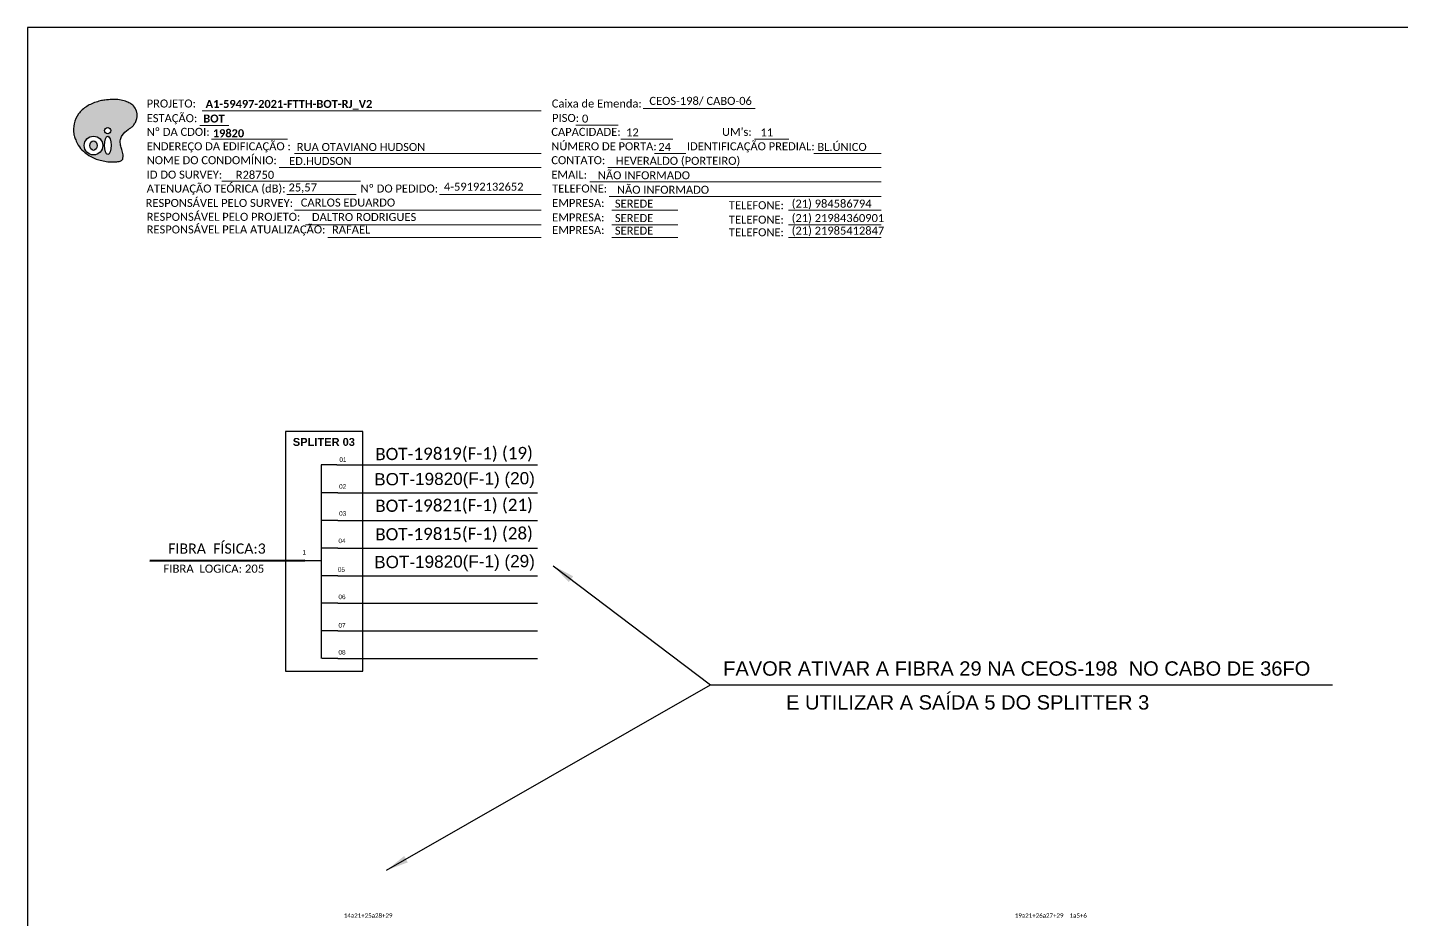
# Model space of a CAD drawing. Header units: metres. Extents: x -1286 to -445, y -500 to 94.
# Drawn here: x -1286.1 to -978.2, y -105.7 to 94.2 of the extents above; entities that cross this region are included whole.
import ezdxf
from ezdxf.enums import TextEntityAlignment as Align

# ---------------------------------------------------------------- set-up
doc = ezdxf.new("R2010")
doc.units = ezdxf.units.M
doc.styles.add('ARIAL', font='arial.ttf')
doc.styles.add('WMF-Calibri0', font='calibri.ttf')
doc.styles.add('WMF-Calibri1', font='calibrib.ttf')
doc.dimstyles.new('ISO-25', dxfattribs={"dimtxt": 2.5, "dimasz": 2.5, "dimexe": 1.25, "dimexo": 0.625, "dimtad": 1, "dimtxsty": 'Standard', "dimcen": 2.5, "dimadec": 0, "dimazin": 0, "dimtfac": 1, "dimtmove": 0, "dimatfit": 3, "dimfxl": 0, "dimarcsym": 0})

# ---------------------------------------------------------------- blocks, each defined once
blk = doc.blocks.new('OI')
h = blk.add_hatch(color=40)
edge = h.paths.add_edge_path()
edge.add_spline(control_points=[(4.35, -0.67), (3.92, -0.99), (3.26, -1.5), (2.81, -2.59), (2.9, -3.5), (3.06, -4.27), (3.31, -4.85), (3.37, -5.39), (3.4, -5.88), (3.2, -6.4), (2.54, -6.61), (1.65, -6.63), (0.55, -6.67), (-0.56, -6.42), (-1.61, -6.14), (-2.77, -5.61), (-3.92, -4.77), (-4.89, -3.7), (-5.34, -2.65), (-5.6, -1.94), (-5.85, -0.96), (-5.71, 0.47), (-5.1, 2.02), (-4.14, 3.02), (-3.3, 3.61), (-2.37, 4.16), (-1.36, 4.44), (-0.56, 4.7), (0.79, 4.85), (2.24, 4.97), (3.79, 4.57), (4.67, 4.21), (5.44, 3.65), (5.76, 2.99), (6.03, 2.21), (6.01, 1.46), (5.72, 0.64), (5.31, 0.08), (4.88, -0.38), (4.51, -0.55), (4.35, -0.67)], knot_values=[0, 0, 0, 0, 1.60434, 2.417191, 3.427595, 4.282808, 4.776746, 5.304182, 5.888771, 6.258406, 6.858137, 7.79129, 8.986195, 10.124242, 11.187857, 12.242908, 13.953784, 15.414161, 16.515391, 17.349188, 17.675853, 19.552021, 21.515531, 22.568638, 23.63245, 24.621084, 25.782718, 26.745347, 27.142653, 29.870543, 31.004649, 31.921532, 32.709589, 33.801391, 34.042471, 35.192333, 35.971461, 36.628871, 37.254359, 37.836911, 37.836911, 37.836911, 37.836911], degree=3, periodic=0)
h.paths.add_polyline_path([(1.13, -0.87, -1), (-0.04, -0.87, -1)], flags=16)
edge = h.paths.add_edge_path(flags=16)
edge.add_ellipse((0.56, -3.59), major_axis=(-0.02, 1.71), ratio=0.361305, start_angle=0, end_angle=360)
h.paths.add_polyline_path([(-0.36, -3.62, -1), (-3.8, -3.62, -1)], flags=16)
edge = h.paths.add_edge_path(flags=0)
edge.add_ellipse((-2.08, -3.62), major_axis=(0, 0.885), ratio=0.758294, start_angle=0, end_angle=360)
at = {"color": 40}
for centre, radius in [((-2.08, -3.62), 1.72), ((0.54, -0.87), 0.587)]:
    blk.add_circle(centre, radius, dxfattribs=at)
blk.add_ellipse((0.56, -3.59), major_axis=(-0.02, 1.71), ratio=0.361305, dxfattribs=at)
blk.add_ellipse((-2.08, -3.62), major_axis=(0, 0.885), ratio=0.758294, start_param=-3.141592653589792, end_param=3.141592653589792, dxfattribs=at)
at = {"color": 40, "start_tangent": (-0.800898, -0.598801), "end_tangent": (-0.800898, -0.598801)}
blk.add_spline([(4.35, -0.67), (3.2, -1.78), (2.9, -2.54), (2.92, -3.55), (3.12, -4.38), (3.28, -4.85), (3.37, -5.37), (3.35, -5.95), (3.2, -6.29), (2.66, -6.55), (1.73, -6.63), (0.54, -6.62), (-0.58, -6.41), (-1.6, -6.11), (-2.56, -5.67), (-3.95, -4.67), (-4.89, -3.56), (-5.37, -2.56), (-5.64, -1.78), (-5.72, -1.46), (-5.63, 0.42), (-4.84, 2.22), (-4.13, 2.99), (-3.27, 3.62), (-2.4, 4.09), (-1.3, 4.47), (-0.37, 4.72), (0.02, 4.77), (2.75, 4.8), (3.85, 4.53), (4.69, 4.16), (5.31, 3.68), (5.85, 2.73), (5.93, 2.5), (5.94, 1.35), (5.67, 0.62), (5.29, 0.08), (4.84, -0.36), (4.35, -0.67)], degree=3, dxfattribs=at)

msp = doc.modelspace()

# ---------------------------------------------------------------- linework, layer by layer
at = {"color": 7, "linetype": 'Continuous'}
for p, q in [((-1220.26, -3.8), (-1220.26, -47.23)), ((-1216.74, -3.8), (-1220.26, -3.8)), ((-1216.56, -10.09), (-1220.08, -10.09)), ((-1216.56, -16.28), (-1220.08, -16.28)), ((-1216.56, -22.5), (-1220.08, -22.5)), ((-1223.91, -25.23), (-1220.27, -25.23)), ((-1216.56, -28.66), (-1220.08, -28.66)), ((-1216.56, -34.83), (-1220.08, -34.83)), ((-1216.56, -41.02), (-1220.08, -41.02)), ((-1216.56, -47.2), (-1220.08, -47.2))]:
    msp.add_line(p, q, dxfattribs=at)
at = {"color": 10, "linetype": 'Continuous'}
for p, q in [((-1216.74, -3.8), (-1171.8, -3.82)), ((-1216.56, -10.09), (-1171.8, -10.1)), ((-1216.56, -16.27), (-1171.8, -16.28)), ((-1216.56, -22.49), (-1171.8, -22.5)), ((-1216.56, -28.65), (-1171.8, -28.66)), ((-1216.56, -34.82), (-1171.8, -34.83)), ((-1216.56, -41.01), (-1171.8, -41.02)), ((-1216.57, -47.19), (-1171.8, -47.21))]:
    msp.add_line(p, q, dxfattribs=at)
at = {"color": 1, "linetype": 'Continuous', "lineweight": 60}
msp.add_line((-1223.91, -25.23), (-1258.69, -25.34), dxfattribs=at)
msp.add_lwpolyline([(-1286.07, -499.81), (-445.07, -499.81), (-445.07, 94.19), (-1286.07, 94.19)], close=True)
at = {"color": 7, "lineweight": 0}
for points in [[(-1246.96, 75.52), (-1170.98, 75.52)], [(-1148.15, 76.01), (-1123.01, 76.01)], [(-1247.47, 72.24), (-1240.92, 72.24)], [(-1163.19, 72.28), (-1153.71, 72.28)], [(-1244.81, 69.17), (-1227.84, 69.17)], [(-1153.14, 69.17), (-1141.52, 69.17)], [(-1123.2, 69.17), (-1115.53, 69.17)], [(-1226.24, 65.93), (-1170.98, 65.93)], [(-1145.56, 65.93), (-1138.61, 65.93)], [(-1109.86, 65.93), (-1094.82, 65.93)], [(-1229.65, 62.82), (-1170.98, 62.82)], [(-1156.02, 62.82), (-1094.8, 62.82)], [(-1242.49, 59.75), (-1211.44, 59.75)], [(-1160.06, 59.58), (-1094.8, 59.58)], [(-1227.96, 56.79), (-1212.45, 56.79)], [(-1193.73, 56.79), (-1170.96, 56.79)], [(-1155.78, 56.34), (-1094.8, 56.34)], [(-1226.24, 53.23), (-1170.98, 53.23)], [(-1155.17, 53.23), (-1140.37, 53.23)], [(-1115.57, 53.23), (-1094.8, 53.23)], [(-1223.75, 49.99), (-1170.98, 49.99)], [(-1155.17, 49.99), (-1140.37, 49.99)], [(-1115.57, 49.99), (-1094.8, 49.99)], [(-1218.81, 47.17), (-1170.98, 47.17)], [(-1155.17, 47.17), (-1140.37, 47.17)], [(-1115.57, 47.17), (-1094.8, 47.17)]]:
    msp.add_lwpolyline(points, dxfattribs=at)
at = {"color": 7}
msp.add_lwpolyline([(-1228.23, -50.01), (-1210.95, -50.01), (-1210.95, 3.64), (-1228.23, 3.64)], close=True, dxfattribs=at)

# ---------------------------------------------------------------- block references
at = {"color": 7, "xscale": 1.213923925163967, "yscale": 1.213923925163967, "zscale": 1.213923925163967, "rotation": 0.1532896023949059}
msp.add_blockref('OI', (-1268.76, 72.14), dxfattribs=at)

# ---------------------------------------------------------------- texts
at = {"color": 7, "lineweight": 0, "style": 'WMF-Calibri0'}
for s, height, p in [('PROJETO:', 1.793, (-1259.36, 76.26)), ('Caixa de Emenda:', 1.7927, (-1168.6, 76.26)), ('ESTAÇÃO:', 1.793, (-1259.36, 72.98)), ('PISO:', 1.793, (-1168.53, 73.03)), ('Nº DA CDOI:', 1.7927, (-1259.36, 69.91)), ('CAPACIDADE:', 1.7927, (-1168.71, 69.91)), ("UM's:", 1.793, (-1130.47, 69.91)), ('ENDEREÇO DA EDIFICAÇÃO :', 1.7927, (-1259.36, 66.68)), ('NÚMERO DE PORTA:', 1.7927, (-1168.71, 66.68)), ('IDENTIFICAÇÃO PREDIAL:', 1.7927, (-1138.34, 66.68)), ('NOME DO CONDOMÍNIO:', 1.7927, (-1259.36, 63.56)), ('CONTATO:', 1.793, (-1168.71, 63.56)), ('ID DO SURVEY:', 1.7927, (-1259.36, 60.33)), ('EMAIL:', 1.793, (-1168.71, 60.33)), ('ATENUAÇÃO TEÓRICA (dB):', 1.7927, (-1259.36, 57.21)), ('Nº DO PEDIDO:', 1.7927, (-1211.44, 57.21)), ('TELEFONE:', 1.793, (-1168.53, 57.21)), ('RESPONSÁVEL PELO SURVEY:', 1.7927, (-1259.6, 53.98)), ('EMPRESA:', 1.793, (-1168.53, 53.98)), ('RESPONSÁVEL PELO PROJETO:', 1.7927, (-1259.36, 50.87)), ('EMPRESA:', 1.793, (-1168.53, 50.74)), ('TELEFONE:', 1.793, (-1128.93, 53.47)), ('RESPONSÁVEL PELA ATUALIZAÇÃO:', 1.7927, (-1259.36, 48.04)), ('EMPRESA:', 1.793, (-1168.53, 47.92)), ('TELEFONE:', 1.793, (-1128.93, 50.24)), ('TELEFONE:', 1.793, (-1128.93, 47.41))]:
    msp.add_text(s, height=height, dxfattribs=at).set_placement(p)
at = {"color": 7}
for s, height, style, p in [('A1-59497-2021-FTTH-BOT-RJ_V2', 1.7927, 'WMF-Calibri1', (-1246.16, 76.17)), ('CEOS-198/ CABO-06', 1.7927, 'WMF-Calibri0', (-1146.75, 76.85)), ('BOT', 1.793, 'WMF-Calibri1', (-1246.68, 72.89)), ('0', 1.79, 'WMF-Calibri0', (-1161.84, 72.88)), ('12', 1.793, 'WMF-Calibri0', (-1151.96, 69.79)), ('11', 1.793, 'WMF-Calibri0', (-1121.85, 69.77)), ('RUA OTAVIANO HUDSON ', 1.7927, 'WMF-Calibri0', (-1225.73, 66.52)), ('24', 1.793, 'WMF-Calibri0', (-1144.74, 66.53)), ('BL.ÚNICO', 1.793, 'WMF-Calibri0', (-1109.1, 66.53)), ('ED.HUDSON ', 1.793, 'WMF-Calibri0', (-1227.45, 63.39)), ('HEVERALDO (PORTEIRO)', 1.7927, 'WMF-Calibri0', (-1154.25, 63.42)), ('R28750', 1.793, 'WMF-Calibri0', (-1239.4, 60.28)), ('NÃO INFORMADO', 1.7927, 'WMF-Calibri0', (-1158.28, 60.18)), ('25,57', 1.793, 'WMF-Calibri0', (-1227.58, 57.45)), ('4-59192132652 ', 1.7927, 'WMF-Calibri0', (-1192.78, 57.62)), ('NÃO INFORMADO', 1.7927, 'WMF-Calibri0', (-1154, 56.94)), ('CARLOS EDUARDO', 1.7927, 'WMF-Calibri0', (-1224.84, 54.07)), ('SEREDE', 1.793, 'WMF-Calibri0', (-1154.47, 53.83)), ('(21) 984586794', 1.7927, 'WMF-Calibri0', (-1114.86, 53.83)), ('DALTRO RODRIGUES', 1.7927, 'WMF-Calibri0', (-1222.35, 50.83)), ('SEREDE', 1.793, 'WMF-Calibri0', (-1154.47, 50.59)), ('(21) 21984360901', 1.7927, 'WMF-Calibri0', (-1114.86, 50.59)), ('RAFAEL', 1.793, 'WMF-Calibri0', (-1217.84, 48.01)), ('SEREDE', 1.793, 'WMF-Calibri0', (-1154.47, 47.77)), ('(21) 21985412847', 1.7927, 'WMF-Calibri0', (-1114.86, 47.77))]:
    msp.add_text(s, height=height, dxfattribs=dict(at, style=style)).set_placement(p)
at = {"color": 7, "style": 'WMF-Calibri1'}
msp.add_text('19820', height=1.793, dxfattribs=at).set_placement((-1241.03, 69.6), align=Align.CENTER)
at = {"color": 1, "style": 'ARIAL'}
for s, p in [('BOT-19820(F-1) (20)', (-1208.37, -8.42)), ('BOT-19820(F-1) (29)', (-1208.37, -26.98))]:
    msp.add_text(s, height=2.7432, rotation=0.4195, dxfattribs=at).set_placement(p)
at = {"color": 2, "lineweight": 0, "style": 'ARIAL'}
for s, p in [('FAVOR ATIVAR A FIBRA 29 NA CEOS-198  NO CABO DE 36FO', (-1130.21, -51.05)), ('E UTILIZAR A SAÍDA 5 DO SPLITTER 3', (-1116.12, -58.64))]:
    msp.add_text(s, height=3.2155, dxfattribs=at).set_placement(p)
at = {"attachment_point": 5}
for s, insert, char_height, width in [('{\\fArial|b1|i0|c0|p34;\\C10;SPLITER 03}', (-1219.67, 1.31), 1.7753, 17.28), ('\\C7;\\fArial|b0|i0|;\\H1.0273588255048;01 ', (-1215.4, -2.66), 1.7753, 3.5602), ('\\C7;\\fArial|b0|i0|;\\H1.0273588255048;02 ', (-1215.45, -8.66), 1.7753, 3.7582), ('\\C7;\\fArial|b0|i0|;\\H1.0273588255048;03 ', (-1215.45, -14.71), 1.7753, 3.456), ('{\\fCalibri|b0|i0|c0|p34;\\C7;FIBRA  FÍSICA:3}', (-1243.62, -22.58), 2.2859, 34.56), ('\\C7;\\fArial|b0|i0|;\\H1.0273588255048;04 ', (-1215.6, -20.85), 1.7753, 3.7582), ('\\C7;\\fArial|b0|i0|;\\H1.0273588255048;1', (-1224.07, -23.41), 1.7753, 1.7584), ('{\\fCalibri|b0|i0|c0|p34;\\C7;FIBRA  LOGICA: 205}', (-1244.31, -27.08), 1.8289, 34.56), ('\\C7;\\fArial|b0|i0|;\\H1.0273588255048;05 ', (-1215.73, -27.27), 1.7753, 4.6222), ('\\C7;\\fArial|b0|i0|;\\H1.0273588255048;06 ', (-1215.6, -33.4), 1.7753, 3.7582), ('\\C7;\\fArial|b0|i0|;\\H1.0273588255048;07 ', (-1215.6, -39.77), 1.7753, 3.7582), ('\\C7;\\fArial|b0|i0|;\\H1.0273588255048;08 ', (-1215.6, -45.81), 1.7753, 3.7582)]:
    msp.add_mtext(s, dxfattribs=dict(at, insert=insert, char_height=char_height, width=width))
at = {"char_height": 2.7432, "width": 66.7441, "attachment_point": 5, "rotation": 0.4195}
for s, insert in [('{\\fCalibri|b0|i0|c0|p34;\\C7;BOT-19819(F-1) (19)}', (-1190.49, -1.57)), ('{\\fCalibri|b0|i0|c0|p34;\\C7;BOT-19821(F-1) (21)}', (-1190.49, -13.16)), ('{\\fCalibri|b0|i0|c0|p34;\\C7;BOT-19815(F-1) (28)}', (-1190.49, -19.55))]:
    msp.add_mtext(s, dxfattribs=dict(at, insert=insert))
at = {"color": 7, "char_height": 0.9957, "width": 16.8333, "attachment_point": 5}
for s, insert in [('{\\fCalibri|b0|i0|c0|p34;14a21+25a28+\\C1;29}', (-1209.74, -104.81)), ('{\\fCalibri|b0|i0|c0|p34;19a21+26a27+\\C1;29}', (-1059.41, -104.81)), ('{\\fCalibri|b0|i0|c0|p34;1a5+\\C1;6}', (-1050.66, -104.81))]:
    msp.add_mtext(s, dxfattribs=dict(at, insert=insert))

# ---------------------------------------------------------------- leaders
at = {"color": 2}
for points, override in [([(-1168.29, -26.41), (-1133.08, -53.11)], {"dimasz": 5, "dimtad": 0}), ([(-1205.61, -94.66), (-1133.08, -53.11), (-993.67, -53.11)], {"dimasz": 5, "dimgap": 0.625, "dimtad": 0})]:
    msp.add_leader(points, dimstyle='ISO-25', override=override, dxfattribs=at)

doc.saveas('drawing.dxf')
